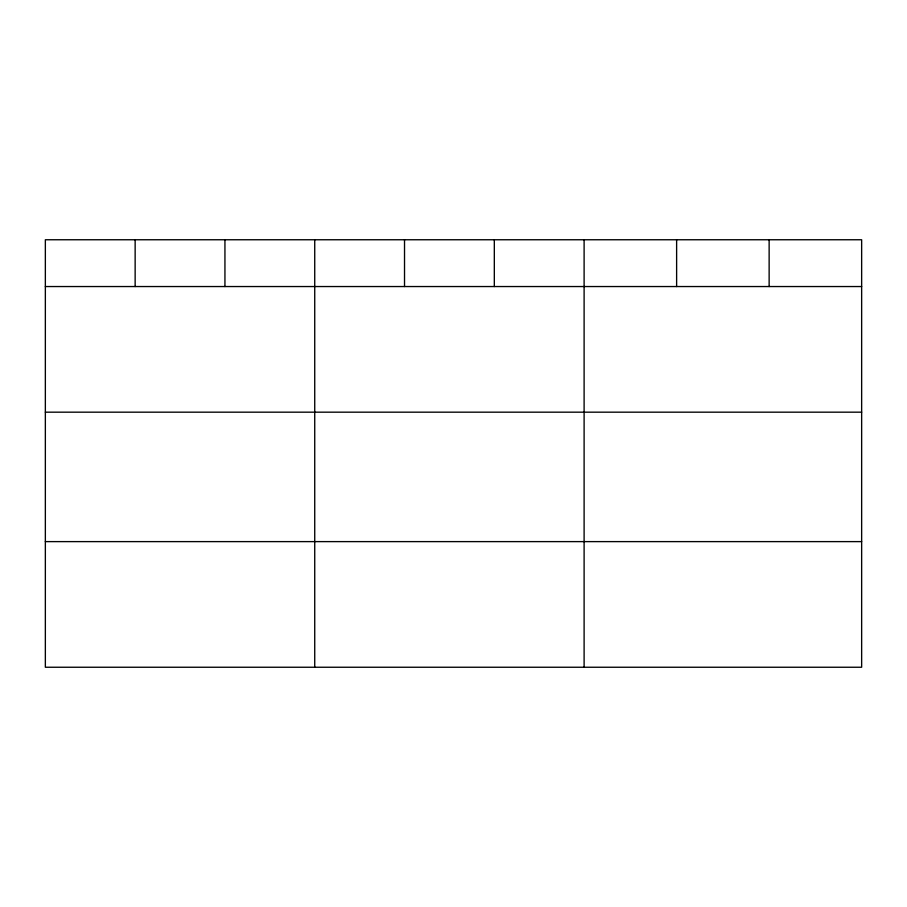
<?xml version="1.0" encoding="UTF-8"?>
<svg xmlns="http://www.w3.org/2000/svg" width="907" height="907" viewBox="0 0 907 907"><rect width="100%" height="100%" fill="white"/><g stroke="black" fill="none" stroke-linecap="round" stroke-linejoin="round"><path stroke-width="1.36" d="M861.65 412.175L861.65 239.754L45.35 239.754L45.35 667.246L861.65 667.246L861.65 412.175L45.35 412.175M45.35 286.544L861.65 286.544M45.35 541.615L861.65 541.615M769.136 239.754L769.136 286.544M676.622 239.754L676.622 286.544M584.108 239.754L584.108 667.246M494.315 239.754L494.315 286.544M404.522 239.754L404.522 286.544M314.729 239.754L314.729 667.246M224.936 239.754L224.936 286.544M135.143 239.754L135.143 286.544"/></g></svg>
